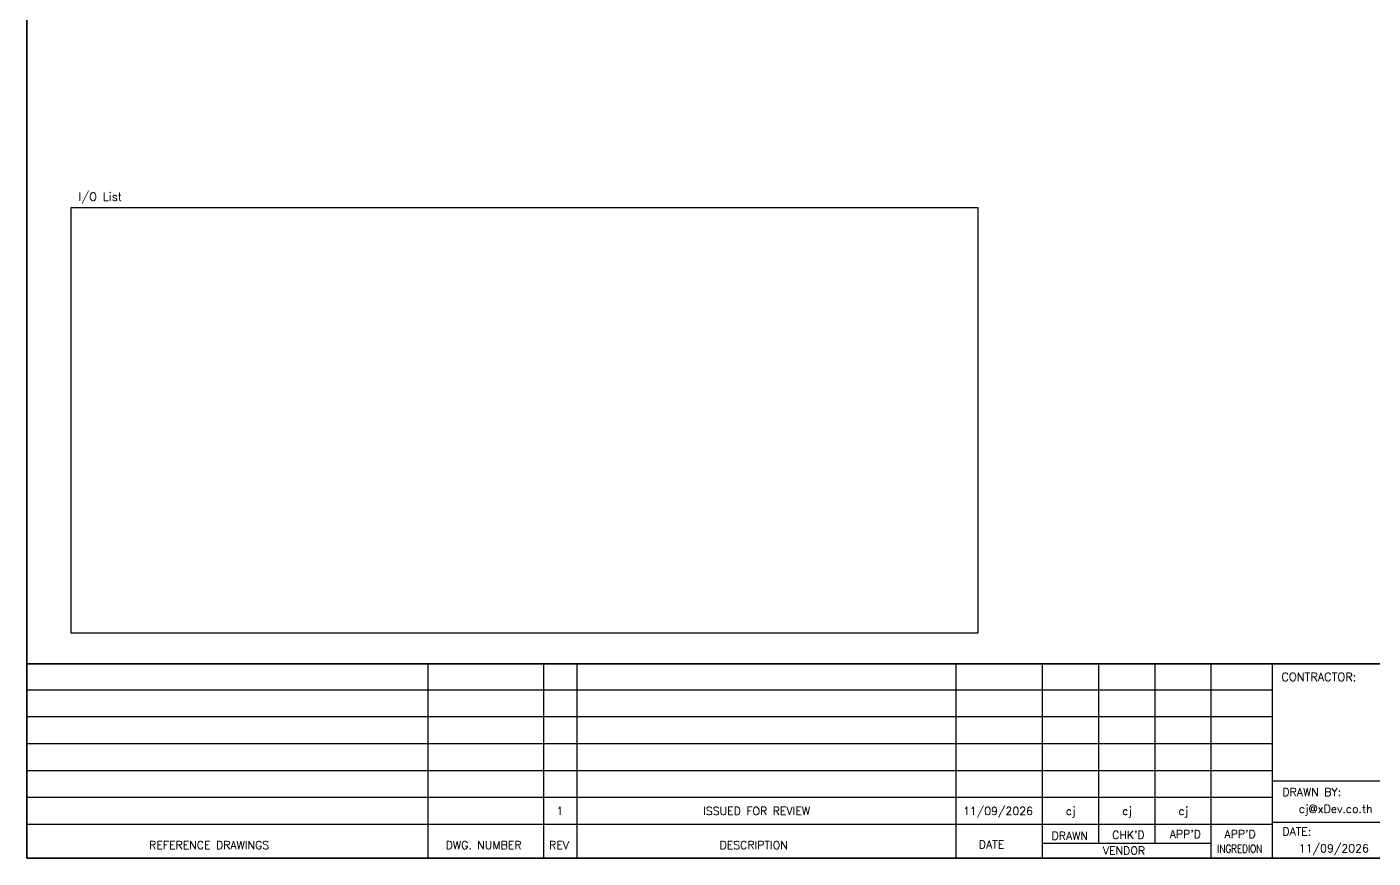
# Model space of a CAD drawing. Header units: millimetres. Extents: x 0 to 54213, y -3004 to 2820.
# Drawn here: x 50320 to 52318, y 0 to 1234 of the extents above; entities that cross this region are included whole.
import ezdxf
from ezdxf.enums import TextEntityAlignment as Align

# ---------------------------------------------------------------- set-up
doc = ezdxf.new("R2010")
doc.units = ezdxf.units.MM
for name, color, linetype in [('GT_1', 9, 'Continuous'), ('HELPPOINT', 7, 'Continuous'), ('MEMBER', 7, 'Continuous')]:
    doc.layers.add(name, color=color, linetype=linetype)
doc.styles.add('ROMANS', font='romans.shx', dxfattribs={"width": 0.85, "height": 25})

msp = doc.modelspace()

# ---------------------------------------------------------------- linework, layer by layer
msp.add_lwpolyline([(50385.3, 965.9), (51731.1, 965.9), (51731.1, 333.8), (50385.3, 333.8)], close=True)
at = {"layer": 'GT_1', "color": 4}
for p, q in [((50915, 0), (50915, 288.2)), ((51086.9, 0), (51086.9, 288.2)), ((51136.1, 0), (51136.1, 288.2)), ((51698.7, 0), (51698.7, 288.2)), ((51827, 0), (51827, 288.2)), ((51910.6, 21.8), (51910.6, 288.2)), ((51994.1, 21.8), (51994.1, 288.2)), ((52077.4, 0), (52077.4, 288.2)), ((52168.4, 0), (52168.4, 288.2)), ((52168.4, 249.3), (50319.6, 249.3)), ((52168.4, 209.5), (50319.6, 209.5)), ((52168.4, 169.6), (50319.6, 169.6)), ((52168.4, 129.7), (50319.6, 129.7)), ((52955.4, 114.3), (52168.4, 114.3)), ((52168.4, 89.7), (50319.6, 89.7)), ((52168.3, 49.8), (50319.6, 49.8)), ((52955.4, 52.9), (52168.4, 52.9)), ((52077.4, 21.8), (51827, 21.8))]:
    msp.add_line(p, q, dxfattribs=at)
at = {"layer": 'HELPPOINT', "color": 4, "lineweight": 35}
for p, q in [((50319.6, 0), (50319.6, 2704.2)), ((50319.6, 0), (50319.6, 2704.2)), ((54212.9, 0), (50319.6, 0)), ((54212.9, 0), (50319.6, 0))]:
    msp.add_line(p, q, dxfattribs=at)
at = {"layer": 'MEMBER', "color": 4, "lineweight": 35}
msp.add_line((50319.6, 288.2), (54212.9, 288.2), dxfattribs=at)
msp.add_line((50319.6, 288.2), (54212.9, 288.2), dxfattribs=at)

# ---------------------------------------------------------------- texts
at = {"layer": 'MEMBER', "color": 4, "ltscale": 0.8, "style": 'ROMANS'}
for s, height, p in [('I/O List', 12.35, (50396.2, 975.6)), ('CONTRACTOR:', 12.35, (52181.5, 262.7)), ('DRAWN BY:', 11.88, (52183, 92.1)), ('cj@xDev.co.th', 11.875, (52207.4, 67.2)), ("CHK'D", 11.88, (51930.2, 28.5)), ("APP'D", 11.88, (52015.8, 29.7)), ("APP'D", 11.88, (52097, 29.7)), ('DATE:', 11.88, (52183, 33.6)), ('REFERENCE DRAWINGS', 11.875, (50501, 13.4)), ('DWG. NUMBER', 11.875, (50941.2, 13.4)), ('REV', 11.88, (51094.7, 13.4)), ('DESCRIPTION', 11.875, (51347.6, 13.4)), ('DATE', 11.88, (51732.4, 14.2)), ('DRAWN', 11.88, (51840.4, 27.3)), ('11/09/2026', 11.88, (52207.4, 8.5)), ('VENDOR', 11.88, (51916.5, 5.1))]:
    msp.add_text(s, height=height, dxfattribs=at).set_placement(p)
for s, height, p in [('1', 11.9, (51110.6, 69.9)), ('ISSUED FOR REVIEW', 11.875, (51402.6, 69.9)), ('11/09/2026', 11.88, (51760.8, 69.9)), ('cj', 11.88, (51868.7, 69.9)), ('cj', 11.88, (51952.3, 69.9)), ('cj', 11.88, (52035.8, 69.9))]:
    msp.add_text(s, height=height, dxfattribs=at).set_placement(p, align=Align.MIDDLE_CENTER)
at = {"layer": 'MEMBER', "color": 4, "ltscale": 0.8, "style": 'ROMANS', "width": 0.8}
msp.add_text('INGREDION', height=11.88, dxfattribs=at).set_placement((52086.2, 8))

doc.saveas('drawing.dxf')
